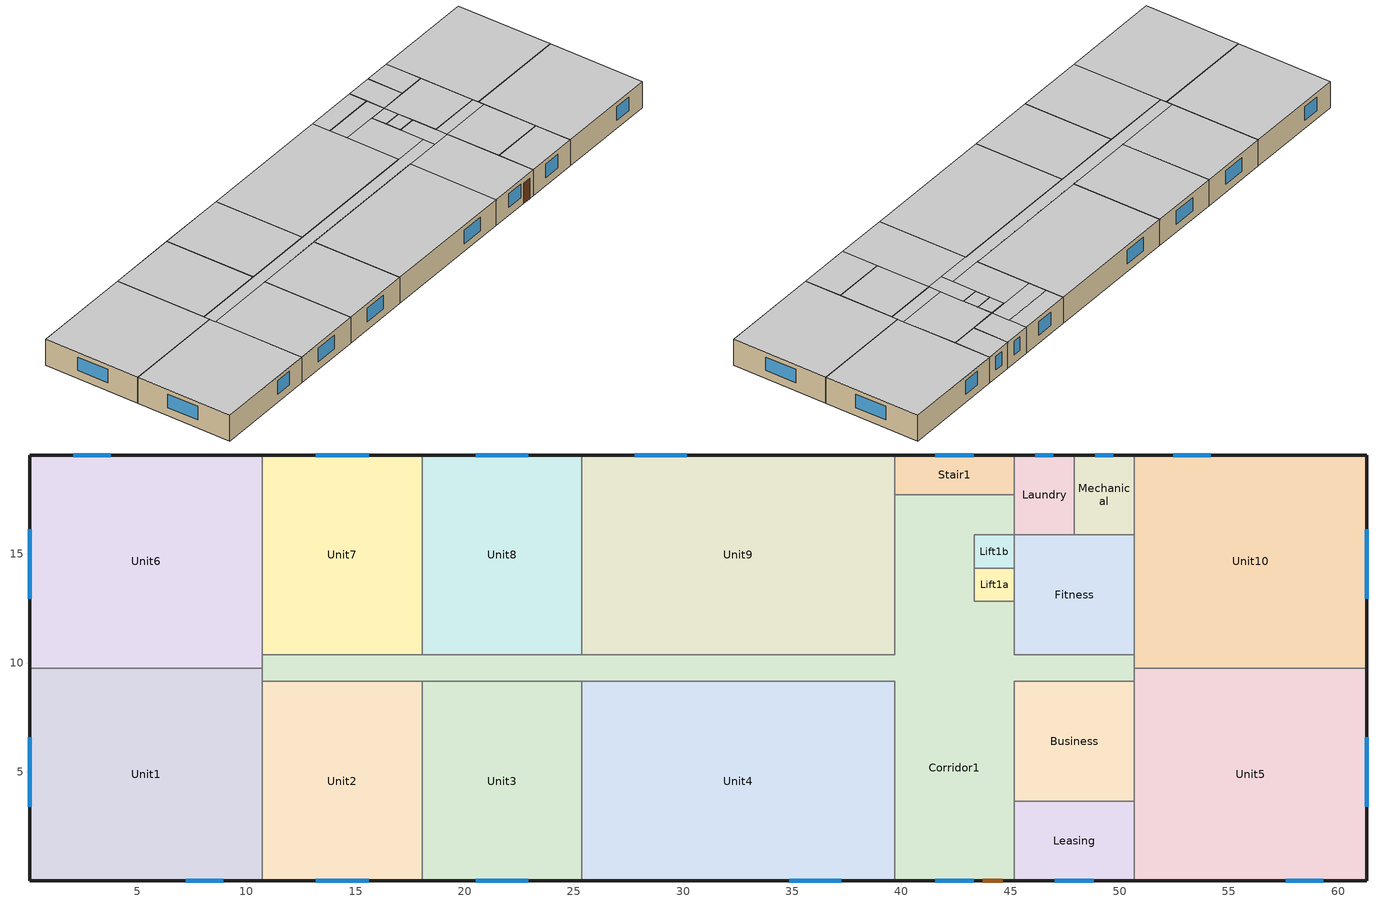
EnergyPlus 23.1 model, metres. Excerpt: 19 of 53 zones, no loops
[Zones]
Business
 floor ground (Res_Ext_Slab_Fit Ext_Slab_6in): 50.66,3.67 45.17,3.67 45.17,9.15 50.66,9.15 z0
 wall adiabatic (Res_Int_Wall): 45.17,3.67 50.66,3.67 50.66,9.15 z0:2.74
 wall to Corridor1 (Res_Int_Wall): 50.66,9.15 45.17,9.15 45.17,3.67 z0:2.74
 ceiling to Unit16 (Res_Int_Ceiling): 45.17,3.67 50.66,3.67 50.66,9.15 45.17,9.15 z2.74
Corridor1
 floor ground (Res_Ext_Slab_Corridor0_Ext_Slab_6in): 39.69,9.15 10.73,9.15 10.73,10.37 39.69,10.37 z0
 floor ground (Res_Ext_Slab_Corridor1_Ext_Slab_6in): 45.17,15.86 43.35,15.86 43.35,17.69 45.17,17.69 z0
 floor ground (Res_Ext_Slab_Corridor2_Ext_Slab_6in): 43.35,12.81 39.69,12.81 39.69,17.69 43.35,17.69 z0
 floor ground (Res_Ext_Slab_Corridor3_Ext_Slab_6in): 45.17,10.37 39.69,10.37 39.69,12.81 45.17,12.81 z0
 floor ground (Res_Ext_Slab_Corridor4_Ext_Slab_6in): 50.66,9.15 45.17,9.15 45.17,10.37 50.66,10.37 z0
 floor ground (Res_Ext_Slab_Corridor5_Ext_Slab_6in): 45.17,0.01 39.69,0.01 39.69,10.37 45.17,10.37 z0
 wall outside (Res_Ext_Wall): 39.69,0.01 45.17,0.01 z0:2.74
 wall adiabatic (Res_Int_Wall): 43.35,12.81 43.35,14.33 43.35,15.86 45.17,15.86 z0:2.74
 wall to Lift1a (Res_Int_Wall): 45.17,12.81 43.35,12.81 z0:2.74
 window (Res_Ext_Win): 41.54,0.01 43.32,0.01 z0.84:2.26
 door (Res_Ext_Door): 43.73,0.01 44.64,0.01 z0:2.13
 ceiling to Corridor2 (Res_Int_Ceiling): 45.17,9.15 50.66,9.15 50.66,10.37 45.17,10.37 z2.74; 43.35,9.15 45.17,9.15 45.17,12.81 43.35,12.81 z2.74; 39.69,10.37 43.35,10.37 43.35,15.86 39.69,15.86 z2.74; 10.73,9.15 43.35,9.15 43.35,10.37 10.73,10.37 z2.74; 39.69,15.86 45.17,15.86 45.17,17.69 39.69,17.69 z2.74
 ceiling to Unit15 (Res_Int_Ceiling): 39.69,0.01 45.17,0.01 45.17,9.15 39.69,9.15 z2.74
Fitness
 floor ground (Res_Ext_Slab_Fit Ext_Slab_6in): 50.66,10.37 45.17,10.37 45.17,15.86 50.66,15.86 z0
 wall adiabatic (Res_Int_Wall): 50.66,10.37 50.66,15.86 47.92,15.86 45.17,15.86 45.17,14.33 45.17,12.81 z0:2.74
 wall to Corridor1 (Res_Int_Wall): 45.17,12.81 45.17,10.37 50.66,10.37 z0:2.74
 ceiling to Unit22 (Res_Int_Ceiling): 45.17,10.37 50.66,10.37 50.66,15.86 45.17,15.86 z2.74
Laundry
 floor ground (Res_Ext_Slab_9ft Ext_Slab_6in): 47.92,15.86 45.17,15.86 45.17,19.52 47.92,19.52 z0
 wall outside (Res_Ext_Wall): 47.92,19.52 45.17,19.52 z0:2.74
 wall adiabatic (Res_Int_Wall): 45.17,15.86 47.92,15.86 47.92,19.52 z0:2.74
 wall to Stair1 (Res_Int_Wall): 45.17,19.52 45.17,17.69 z0:2.74
 wall to Corridor1 (Res_Int_Wall): 45.17,17.69 45.17,15.86 z0:2.74
 window (Res_Ext_Win): 46.96,19.52 46.14,19.52 z0.84:2.26
 ceiling to Unit22 (Res_Int_Ceiling): 45.17,15.86 47.92,15.86 47.92,19.52 45.17,19.52 z2.74
Leasing
 floor ground (Res_Ext_Slab_18ft Ext_Slab_6in): 50.66,0.01 45.17,0.01 45.17,3.67 50.66,3.67 z0
 wall outside (Res_Ext_Wall): 45.17,0.01 50.66,0.01 z0:2.74
 wall adiabatic (Res_Int_Wall): 50.66,0.01 50.66,3.67 45.17,3.67 z0:2.74
 wall to Corridor1 (Res_Int_Wall): 45.17,3.67 45.17,0.01 z0:2.74
 window (Res_Ext_Win): 47.03,0.01 48.8,0.01 z0.84:2.26
 ceiling to Unit16 (Res_Int_Ceiling): 45.17,0.01 50.66,0.01 50.66,3.67 45.17,3.67 z2.74
Lift1a
 floor ground (Res_Ext_Slab_Lift Ext_Slab_6in): 45.17,12.81 43.35,12.81 43.35,14.33 45.17,14.33 z0
 wall adiabatic (Res_Int_Wall): 45.17,12.81 45.17,14.33 43.35,14.33 43.35,12.81 45.17,12.81 z0:2.74
 ceiling to Lift2a (Res_Int_Ceiling): 43.35,12.81 45.17,12.81 45.17,14.33 43.35,14.33 z2.74
Lift1b
 floor ground (Res_Ext_Slab_Lift Ext_Slab_6in): 45.17,14.33 43.35,14.33 43.35,15.86 45.17,15.86 z0
 wall adiabatic (Res_Int_Wall): 45.17,14.33 45.17,15.86 43.35,15.86 43.35,14.33 45.17,14.33 z0:2.74
 ceiling to Lift2b (Res_Int_Ceiling): 43.35,14.33 45.17,14.33 45.17,15.86 43.35,15.86 z2.74
Mechanical
 floor ground (Res_Ext_Slab_9ft Ext_Slab_6in): 50.66,15.86 47.92,15.86 47.92,19.52 50.66,19.52 z0
 wall outside (Res_Ext_Wall): 50.66,19.52 47.92,19.52 z0:2.74
 wall adiabatic (Res_Int_Wall): 47.92,19.52 47.92,15.86 50.66,15.86 50.66,19.52 z0:2.74
 window (Res_Ext_Win): 49.7,19.52 48.88,19.52 z0.84:2.26
 ceiling to Unit22 (Res_Int_Ceiling): 47.92,15.86 50.66,15.86 50.66,19.52 47.92,19.52 z2.74
Stair1
 floor ground (Res_Ext_Slab_STR Ext_Slab_6in): 45.17,17.69 39.69,17.69 39.69,19.52 45.17,19.52 z0
 wall outside (Res_Ext_Wall): 45.17,19.52 39.69,19.52 z0:2.74
 wall to Corridor1 (Res_Int_Wall): 39.69,17.69 45.17,17.69 z0:2.74
 window (Res_Ext_Win): 43.32,19.52 41.54,19.52 z0.84:2.26
 ceiling to Stair2 (Res_Int_Ceiling): 45.17,17.69 45.17,19.52 39.69,19.52 39.69,17.69 z2.74
Unit1
 floor ground (Res_Ext_Slab_2BR Ext_Slab_6in): 10.73,0.01 0.06,0.01 0.06,9.76 10.73,9.76 z0
 wall outside (Res_Ext_Wall): 0.06,9.76 0.06,0.01 10.73,0.01 z0:2.74
 wall to Corridor1 (Res_Int_Wall): 10.73,9.15 10.73,9.76 z0:2.74
 wall adiabatic (Res_Int_Wall): 10.73,9.76 0.06,9.76 / 10.73,0.01 10.73,9.15 z0:2.74
 window (Res_Ext_Win): 0.06,6.58 0.06,3.4 z0.84:2.26
 window x2 (Res_Ext_Win): 7.22,0.01 8.93,0.01 z0.84:2.26
 ceiling to Unit11 (Res_Int_Ceiling): 0.06,0.01 10.73,0.01 10.73,9.76 0.06,9.76 z2.74
Unit2
 floor ground (Res_Ext_Slab_1BR Ext_Slab_6in): 18.05,0.01 10.73,0.01 10.73,9.15 18.05,9.15 z0
 wall outside (Res_Ext_Wall): 10.73,0.01 18.05,0.01 z0:2.74
 wall adiabatic (Res_Int_Wall): 18.05,0.01 18.05,9.15 / 10.73,9.15 10.73,0.01 z0:2.74
 wall to Corridor1 (Res_Int_Wall): 18.05,9.15 10.73,9.15 z0:2.74
 window (Res_Ext_Win): 13.18,0.01 15.59,0.01 z0.84:2.26
 ceiling to Unit12 (Res_Int_Ceiling): 10.73,0.01 18.05,0.01 18.05,9.15 10.73,9.15 z2.74
Unit3
 floor ground (Res_Ext_Slab_1BR Ext_Slab_6in): 25.36,0.01 18.05,0.01 18.05,9.15 25.36,9.15 z0
 wall outside (Res_Ext_Wall): 18.05,0.01 25.36,0.01 z0:2.74
 wall adiabatic (Res_Int_Wall): 25.36,0.01 25.36,9.15 / 18.05,9.15 18.05,0.01 z0:2.74
 wall to Corridor1 (Res_Int_Wall): 25.36,9.15 18.05,9.15 z0:2.74
 window (Res_Ext_Win): 20.5,0.01 22.91,0.01 z0.84:2.26
 ceiling to Unit13 (Res_Int_Ceiling): 18.05,0.01 25.36,0.01 25.36,9.15 18.05,9.15 z2.74
Unit4
 floor ground (Res_Ext_Slab_3BR Ext_Slab_6in): 39.69,0.01 25.36,0.01 25.36,9.15 39.69,9.15 z0
 wall outside (Res_Ext_Wall): 25.36,0.01 39.69,0.01 z0:2.74
 wall to Corridor1 (Res_Int_Wall): 39.69,0.01 39.69,9.15 25.36,9.15 z0:2.74
 wall adiabatic (Res_Int_Wall): 25.36,9.15 25.36,0.01 z0:2.74
 window x2 (Res_Ext_Win): 34.87,0.01 37.26,0.01 z0.84:2.26
 ceiling to Unit14 (Res_Int_Ceiling): 25.36,0.01 39.69,0.01 39.69,9.15 25.36,9.15 z2.74
Unit5
 floor ground (Res_Ext_Slab_2BR Ext_Slab_6in): 61.33,0.01 50.66,0.01 50.66,9.76 61.33,9.76 z0
 wall outside (Res_Ext_Wall): 50.66,0.01 61.33,0.01 61.33,9.76 z0:2.74
 wall adiabatic (Res_Int_Wall): 61.33,9.76 50.66,9.76 / 50.66,9.15 50.66,3.67 50.66,0.01 z0:2.74
 wall to Corridor1 (Res_Int_Wall): 50.66,9.76 50.66,9.15 z0:2.74
 window (Res_Ext_Win): 61.33,3.4 61.33,6.58 z0.84:2.26
 window x2 (Res_Ext_Win): 57.6,0.01 59.31,0.01 z0.84:2.26
 ceiling to Unit17 (Res_Int_Ceiling): 50.66,0.01 61.33,0.01 61.33,9.76 50.66,9.76 z2.74
Unit6
 floor ground (Res_Ext_Slab_2BR Ext_Slab_6in): 10.73,9.76 0.06,9.76 0.06,19.52 10.73,19.52 z0
 wall outside (Res_Ext_Wall): 10.73,19.52 0.06,19.52 0.06,9.76 z0:2.74
 wall adiabatic (Res_Int_Wall): 10.73,10.37 10.73,19.52 / 0.06,9.76 10.73,9.76 z0:2.74
 wall to Corridor1 (Res_Int_Wall): 10.73,9.76 10.73,10.37 z0:2.74
 window x2 (Res_Ext_Win): 3.79,19.52 2.08,19.52 z0.84:2.26
 window (Res_Ext_Win): 0.06,16.12 0.06,12.94 z0.84:2.26
 ceiling to Unit18 (Res_Int_Ceiling): 0.06,9.76 10.73,9.76 10.73,19.52 0.06,19.52 z2.74
Unit7
 floor ground (Res_Ext_Slab_1BR Ext_Slab_6in): 18.05,10.37 10.73,10.37 10.73,19.52 18.05,19.52 z0
 wall outside (Res_Ext_Wall): 18.05,19.52 10.73,19.52 z0:2.74
 wall adiabatic (Res_Int_Wall): 18.05,10.37 18.05,19.52 / 10.73,19.52 10.73,10.37 z0:2.74
 wall to Corridor1 (Res_Int_Wall): 10.73,10.37 18.05,10.37 z0:2.74
 window (Res_Ext_Win): 15.59,19.52 13.18,19.52 z0.84:2.26
 ceiling to Unit19 (Res_Int_Ceiling): 10.73,10.37 18.05,10.37 18.05,19.52 10.73,19.52 z2.74
Unit8
 floor ground (Res_Ext_Slab_1BR Ext_Slab_6in): 25.36,10.37 18.05,10.37 18.05,19.52 25.36,19.52 z0
 wall outside (Res_Ext_Wall): 25.36,19.52 18.05,19.52 z0:2.74
 wall adiabatic (Res_Int_Wall): 25.36,10.37 25.36,19.52 / 18.05,19.52 18.05,10.37 z0:2.74
 wall to Corridor1 (Res_Int_Wall): 18.05,10.37 25.36,10.37 z0:2.74
 window (Res_Ext_Win): 22.91,19.52 20.5,19.52 z0.84:2.26
 ceiling to Unit20 (Res_Int_Ceiling): 18.05,10.37 25.36,10.37 25.36,19.52 18.05,19.52 z2.74
Unit9
 floor ground (Res_Ext_Slab_3BR Ext_Slab_6in): 39.69,10.37 25.36,10.37 25.36,19.52 39.69,19.52 z0
 wall outside (Res_Ext_Wall): 39.69,19.52 25.36,19.52 z0:2.74
 wall to Corridor1 (Res_Int_Wall): 25.36,10.37 39.69,10.37 39.69,17.69 z0:2.74
 wall to Stair1 (Res_Int_Wall): 39.69,17.69 39.69,19.52 z0:2.74
 wall adiabatic (Res_Int_Wall): 25.36,19.52 25.36,10.37 z0:2.74
 window x2 (Res_Ext_Win): 30.17,19.52 27.79,19.52 z0.84:2.26
 ceiling to Unit21 (Res_Int_Ceiling): 25.36,10.37 39.69,10.37 39.69,19.52 25.36,19.52 z2.74
Unit10
 floor ground (Res_Ext_Slab_2BR Ext_Slab_6in): 61.33,9.76 50.66,9.76 50.66,19.52 61.33,19.52 z0
 wall outside (Res_Ext_Wall): 61.33,9.76 61.33,19.52 50.66,19.52 z0:2.74
 wall adiabatic (Res_Int_Wall): 50.66,19.52 50.66,15.86 50.66,10.37 / 50.66,9.76 61.33,9.76 z0:2.74
 wall to Corridor1 (Res_Int_Wall): 50.66,10.37 50.66,9.76 z0:2.74
 window (Res_Ext_Win): 61.33,12.94 61.33,16.12 z0.84:2.26
 window x2 (Res_Ext_Win): 54.17,19.52 52.46,19.52 z0.84:2.26
 ceiling to Unit23 (Res_Int_Ceiling): 50.66,9.76 61.33,9.76 61.33,19.52 50.66,19.52 z2.74
[Building]
LRMF_Corridor: North Axis {deg}=0; Terrain=Suburbs; Loads Convergence Tolerance Value {W}=0.04; Temperature Convergence Tolerance Value {deltaC}=0.4; Solar Distribution=MinimalShadowing; Maximum Number of Warmup Days=50; Minimum Number of Warmup Days=6
[Site:Location]
CA_BLUE-CANYON-AP_USA Design_Conditions: Latitude {deg}=39.28; Longitude {deg}=-120.71; Time Zone {hr}=-8; Elevation {m}=1610
[SizingPeriod:DesignDay] Day of Month=21; Dry-Bulb Temperature Range Modifier Type=DefaultMultipliers; Barometric Pressure {Pa}=83421; Rain Indicator=No; Snow Indicator=No; Daylight Saving Time Indicator=No
Name | Month | Day Type | Maximum Dry-Bulb Temperature {C} | Daily Dry-Bulb Temperature Range {deltaC} | Humidity Condition Type | Wetbulb or DewPoint at Maximum Dry-Bulb {C} | Wind Speed {m/s} | Wind Direction {deg} | Solar Model Indicator | Sky Clearness | ASHRAE Clear Sky Optical Depth for Beam Irradiance (taub) | ASHRAE Clear Sky Optical Depth for Diffuse Irradiance (taud) | Enthalpy at Maximum Dry-Bulb {J/kg}
CA_BLUE-CANYON-AP Ann Htg 99.6% Condns DB | 2 | WinterDesignDay | -6.2 | 0 | Wetbulb | -6.2 | 2.3 | 60 | ASHRAEClearSky | 0
CA_BLUE-CANYON-AP Ann Htg 99% Condns DB | 2 | WinterDesignDay | -4.7 | 0 | Wetbulb | -4.7 | 2.3 | 60 | ASHRAEClearSky | 0
CA_BLUE-CANYON-AP Ann Hum_n 99.6% Condns DP=>MCDB | 2 | WinterDesignDay | 4.9 | 0 | Dewpoint | -20.9 | 2.3 | 60 | ASHRAEClearSky | 0
CA_BLUE-CANYON-AP Ann Hum_n 99% Condns DP=>MCDB | 2 | WinterDesignDay | 4.8 | 0 | Dewpoint | -18 | 2.3 | 60 | ASHRAEClearSky | 0
CA_BLUE-CANYON-AP Ann Htg Wind 99.6% Condns WS=>MCDB | 2 | WinterDesignDay | 2.2 | 0 | Wetbulb | 2.2 | 10.8 | 60 | ASHRAEClearSky | 0
CA_BLUE-CANYON-AP Ann Htg Wind 99% Condns WS=>MCDB | 2 | WinterDesignDay | 1.7 | 0 | Wetbulb | 1.7 | 9.2 | 60 | ASHRAEClearSky | 0
CA_BLUE-CANYON-AP Ann Clg .4% Condns DB=>MWB | 7 | SummerDesignDay | 28.7 | 7.7 | Wetbulb | 15 | 2.7 | 280 | ASHRAETau |  | 0.267 | 2.661
CA_BLUE-CANYON-AP Ann Clg 1% Condns DB=>MWB | 7 | SummerDesignDay | 27.4 | 7.7 | Wetbulb | 14.1 | 2.7 | 280 | ASHRAETau |  | 0.267 | 2.661
CA_BLUE-CANYON-AP Ann Clg 2% Condns DB=>MWB | 7 | SummerDesignDay | 26.2 | 7.7 | Wetbulb | 13.6 | 2.7 | 280 | ASHRAETau |  | 0.267 | 2.661
CA_BLUE-CANYON-AP Ann Clg .4% Condns WB=>MDB | 7 | SummerDesignDay | 25.8 | 7.7 | Wetbulb | 16.9 | 2.7 | 280 | ASHRAETau |  | 0.267 | 2.661
CA_BLUE-CANYON-AP Ann Clg 1% Condns WB=>MDB | 7 | SummerDesignDay | 24.9 | 7.7 | Wetbulb | 15.8 | 2.7 | 280 | ASHRAETau |  | 0.267 | 2.661
CA_BLUE-CANYON-AP Ann Clg 2% Condns WB=>MDB | 7 | SummerDesignDay | 24.1 | 7.7 | Wetbulb | 14.9 | 2.7 | 280 | ASHRAETau |  | 0.267 | 2.661
CA_BLUE-CANYON-AP Ann Clg .4% Condns DP=>MDB | 7 | SummerDesignDay | 21.8 | 7.7 | Dewpoint | 13.3 | 2.7 | 280 | ASHRAETau |  | 0.267 | 2.661
CA_BLUE-CANYON-AP Ann Clg 1% Condns DP=>MDB | 7 | SummerDesignDay | 21 | 7.7 | Dewpoint | 12 | 2.7 | 280 | ASHRAETau |  | 0.267 | 2.661
CA_BLUE-CANYON-AP Ann Clg 2% Condns DP=>MDB | 7 | SummerDesignDay | 20.7 | 7.7 | Dewpoint | 10.6 | 2.7 | 280 | ASHRAETau |  | 0.267 | 2.661
CA_BLUE-CANYON-AP Ann Clg .4% Condns Enth=>MDB | 7 | SummerDesignDay | 25.7 | 7.7 | Enthalpy |  | 2.7 | 280 | ASHRAETau |  | 0.267 | 2.661 | 53700
CA_BLUE-CANYON-AP Ann Clg 1% Condns Enth=>MDB | 7 | SummerDesignDay | 25.1 | 7.7 | Enthalpy |  | 2.7 | 280 | ASHRAETau |  | 0.267 | 2.661 | 49900
CA_BLUE-CANYON-AP Ann Clg 2% Condns Enth=>MDB | 7 | SummerDesignDay | 24.1 | 7.7 | Enthalpy |  | 2.7 | 280 | ASHRAETau |  | 0.267 | 2.661 | 46900
[Site:GroundTemperature:FCfactorMethod]
January Ground Temperature {C}=19.75; February Ground Temperature {C}=19.75; March Ground Temperature {C}=19.8; April Ground Temperature {C}=19.83; May Ground Temperature {C}=19.9; June Ground Temperature {C}=19.95; July Ground Temperature {C}=21.68; August Ground Temperature {C}=21.82; September Ground Temperature {C}=20.13; October Ground Temperature {C}=19.94; November Ground Temperature {C}=19.89; December Ground Temperature {C}=19.78
[Site:WaterMainsTemperature]
Calculation Method=Schedule; Temperature Schedule=WaterMainCZ16
[Material]
Name | Roughness | Thickness {m} | Conductivity {W/m-K} | Density {kg/m3} | Specific Heat {J/kg-K} | Thermal Absorptance | Solar Absorptance | Visible Absorptance
Carpet_n_pad | MediumSmooth | 0.0254001 | 0.0601314 | 32.0369 | 836.8 | 0.9 | 0.7 | 0.7
Drywall_1/2in | MediumSmooth | 0.0127 | 0.16009 | 800.923 | 1087.84
OSB_7/16in | MediumSmooth | 0.0111125 | 0.1163 | 544.627 | 1213.36
Plywood_3/4in | Rough | 0.01905 | 0.115458 | 544.68 | 674.54 | 0.9 | 0.7 | 0.7
cement_stucco | MediumSmooth | 0.01905 | 0.721 | 1865.58 | 878.64
door_const | Smooth | 0.0422696 | 0.0720096 | 512.64 | 767.58
wall_consol_layer | Rough | 0.0889 | 0.0449209 | 120.801 | 1036.26
ceil_consol_layer | Rough | 0.000254 | 12.9895 | 55.074 | 916.9311
[Material:AirGap]
Air_4_in_vert: Thermal Resistance {m2-K/W}=0.158499
[WindowMaterial:SimpleGlazingSystem]
Glass: U-Factor {W/m2-K}=4.59632; Solar Heat Gain Coefficient=0.4; Visible Transmittance=0.44
[Construction]
Res_Ext_Door: door_const
Res_Ext_Wall: cement_stucco, OSB_7/16in, wall_consol_layer, Drywall_1/2in
Res_Ext_Win: Glass
Res_Int_Ceiling: Carpet_n_pad, Plywood_3/4in, ceil_consol_layer, Drywall_1/2in
Res_Int_Wall: Drywall_1/2in, Air_4_in_vert, Drywall_1/2in
[Construction:FfactorGroundFloor] F-Factor {W/m-K}=1.26344
Name | Area {m2} | PerimeterExposed {m}
Res_Ext_Slab_1BR Ext_Slab_6in | 66.8902 | 7.3152
Res_Ext_Slab_2BR Ext_Slab_6in | 104.051 | 20.4216
Res_Ext_Slab_3BR Ext_Slab_6in | 130.993 | 14.3256
Res_Ext_Slab_9ft Ext_Slab_6in | 10.0335 | 2.7432
Res_Ext_Slab_18ft Ext_Slab_6in | 20.0671 | 5.4864
Res_Ext_Slab_STR Ext_Slab_6in | 10.0335 | 5.4864
Res_Ext_Slab_Fit Ext_Slab_6in | 30.1006 | 21.9456
Res_Ext_Slab_Lift Ext_Slab_6in | 2.78709 | 6.7056
Res_Ext_Slab_Corridor0_Ext_Slab_6in | 35.3032 | 59.1312
Res_Ext_Slab_Corridor1_Ext_Slab_6in | 3.34451 | 7.3152
Res_Ext_Slab_Corridor2_Ext_Slab_6in | 17.8374 | 17.0688
Res_Ext_Slab_Corridor3_Ext_Slab_6in | 13.378 | 15.8496
Res_Ext_Slab_Corridor4_Ext_Slab_6in | 6.68902 | 13.4112
Res_Ext_Slab_Corridor5_Ext_Slab_6in | 56.8567 | 31.6992
[Zone] Type=1; Multiplier=1; Ceiling Height {m}=Autocalculate; Volume {m3}=Autocalculate; Floor Area {m2}=Autocalculate; Part of Total Floor Area=Yes
Business; Corridor1; Fitness; Laundry; Leasing; Lift1a; Lift1b; Mechanical; Stair1; Unit1; Unit2; Unit3; Unit4; Unit5; Unit6; Unit7; Unit8; Unit9; Unit10
[SurfaceProperty:OtherSideCoefficients] Combined Convective/Radiative Film Coefficient {W/m2-K}=0; Constant Temperature {C}=1; Constant Temperature Coefficient=1; External Dry-Bulb Temperature Coefficient=0; Ground Temperature Coefficient=0; Wind Speed Coefficient=0; Zone Air Temperature Coefficient=0; Sinusoidal Variation of Constant Temperature Coefficient=No; Period of Sinusoidal Variation {hr}=24
Name | Constant Temperature Schedule
surfPropOthSdCoefSlabAverage | scheduleOSCSlabAverageSurfaceTemp
surfPropOthSdCoefSlabCore | scheduleOSCSlabCoreTemp
surfPropOthSdCoefSlabPerimeter | scheduleOSCSlabPerimeterTemp
[People] Number of People Schedule=Activity_Schedule; Fraction Radiant=0.3; Sensible Heat Fraction=Autocalculate; Activity Level Schedule=activity_sch_level; Enable ASHRAE 55 Comfort Warnings=No; Mean Radiant Temperature Calculation Type=ZoneAveraged
Name | Zone or ZoneList or Space or SpaceList | Number of People Calculation Method | People per Floor Area {person/m2} | Number of People
People Business | Business | People/Area | 0.111
People Fitness | Fitness | People/Area | 0.182309
People Laundry | Laundry | People/Area | 0.105217
People Leasing | Leasing | People/Area | 0.111
People Lift1a | Lift1a | People/Area | 0.0229
People Lift1b | Lift1b | People/Area | 0.0229
People Mechanical | Mechanical | People/Area | 0.101538
People Unit1 | Unit1 | People |  | 2.55
People Unit2 | Unit2 | People |  | 2.15
People Unit3 | Unit3 | People |  | 2.15
People Unit4 | Unit4 | People |  | 2.95
People Unit5 | Unit5 | People |  | 2.55
People Unit6 | Unit6 | People |  | 2.55
People Unit7 | Unit7 | People |  | 2.15
People Unit8 | Unit8 | People |  | 2.15
People Unit9 | Unit9 | People |  | 2.95
People Unit10 | Unit10 | People |  | 2.55
[Lights] Schedule=InteriorLighting; Design Level Calculation Method=Watts/Area; Return Air Fraction=0; Fraction Radiant=0.6; Fraction Visible=0.2; Fraction Replaceable=1
Name | Zone or ZoneList or Space or SpaceList | Watts per Zone Floor Area {W/m2}
Business General lighting | Business | 11.8403
Fitness General lighting | Fitness | 11.8403
Laundry General lighting | Laundry | 11.8403
Leasing General lighting | Leasing | 11.8403
Lift1a General lighting | Lift1a | 11.8403
Lift1b General lighting | Lift1b | 11.8403
Mechanical General lighting | Mechanical | 11.8403
Unit1 General lighting | Unit1 | 2
Unit2 General lighting | Unit2 | 2
Unit3 General lighting | Unit3 | 2
Unit4 General lighting | Unit4 | 2
Unit5 General lighting | Unit5 | 2
Unit6 General lighting | Unit6 | 2
Unit7 General lighting | Unit7 | 2
Unit8 General lighting | Unit8 | 2
Unit9 General lighting | Unit9 | 2
Unit10 General lighting | Unit10 | 2
[ElectricEquipment]
Name | Zone or ZoneList or Space or SpaceList | Schedule | Design Level Calculation Method | Design Level {W} | Fraction Latent | Fraction Radiant | Fraction Lost | Watts per Zone Floor Area {W/m2}
Clotheswasher_Unit9 | Unit9 | ClothesWasher | EquipmentLevel | 6.768 | 0 | 0.8 | 0.2
Clotheswasher_Unit10 | Unit10 | ClothesWasher | EquipmentLevel | 6.768 | 0 | 0.8 | 0.2
IECC_Adj_Unit9 | Unit9 | MiscPlugLoad | Watts/Area |  | 0.062439 | 0.411909 | 0.251045 | 0
IECC_Adj_Unit10 | Unit10 | MiscPlugLoad | Watts/Area |  | 0.062439 | 0.411909 | 0.251045 | 0
IECC_Adj_unit1 | Unit1 | MiscPlugLoad | Watts/Area |  | 0.062439 | 0.411909 | 0.251045 | 0
IECC_Adj_unit2 | Unit2 | MiscPlugLoad | Watts/Area |  | 0.062439 | 0.411909 | 0.251045 | 0
IECC_Adj_unit3 | Unit3 | MiscPlugLoad | Watts/Area |  | 0.062439 | 0.411909 | 0.251045 | 0
IECC_Adj_unit4 | Unit4 | MiscPlugLoad | Watts/Area |  | 0.062439 | 0.411909 | 0.251045 | 0
IECC_Adj_unit5 | Unit5 | MiscPlugLoad | Watts/Area |  | 0.062439 | 0.411909 | 0.251045 | 0
IECC_Adj_unit6 | Unit6 | MiscPlugLoad | Watts/Area |  | 0.062439 | 0.411909 | 0.251045 | 0
IECC_Adj_unit7 | Unit7 | MiscPlugLoad | Watts/Area |  | 0.062439 | 0.411909 | 0.251045 | 0
IECC_Adj_unit8 | Unit8 | MiscPlugLoad | Watts/Area |  | 0.062439 | 0.411909 | 0.251045 | 0
Refrigerator_Unit9 | Unit9 | Refrigerator | EquipmentLevel | 131.8 | 0 | 1 | 0
Refrigerator_Unit10 | Unit10 | Refrigerator | EquipmentLevel | 131.8 | 0 | 1 | 0
Television_Unit9 | Unit9 | InteriorLighting | EquipmentLevel | 77.748 | 0 | 1 | 0
Television_Unit10 | Unit10 | InteriorLighting | EquipmentLevel | 77.748 | 0 | 1 | 0
clotheswasher_unit1 | Unit1 | ClothesWasher | EquipmentLevel | 6.768 | 0 | 0.8 | 0.2
clotheswasher_unit2 | Unit2 | ClothesWasher | EquipmentLevel | 6.768 | 0 | 0.8 | 0.2
clotheswasher_unit3 | Unit3 | ClothesWasher | EquipmentLevel | 6.768 | 0 | 0.8 | 0.2
clotheswasher_unit4 | Unit4 | ClothesWasher | EquipmentLevel | 6.768 | 0 | 0.8 | 0.2
clotheswasher_unit5 | Unit5 | ClothesWasher | EquipmentLevel | 6.768 | 0 | 0.8 | 0.2
clotheswasher_unit6 | Unit6 | ClothesWasher | EquipmentLevel | 6.768 | 0 | 0.8 | 0.2
clotheswasher_unit7 | Unit7 | ClothesWasher | EquipmentLevel | 6.768 | 0 | 0.8 | 0.2
clotheswasher_unit8 | Unit8 | ClothesWasher | EquipmentLevel | 6.768 | 0 | 0.8 | 0.2
dishwasher_unit1 | Unit1 | DishWasher | EquipmentLevel | 16.8 | 0.15 | 0.6 | 0.25
dishwasher_unit2 | Unit2 | DishWasher | EquipmentLevel | 16.8 | 0.15 | 0.6 | 0.25
dishwasher_unit3 | Unit3 | DishWasher | EquipmentLevel | 16.8 | 0.15 | 0.6 | 0.25
dishwasher_unit4 | Unit4 | DishWasher | EquipmentLevel | 16.8 | 0.15 | 0.6 | 0.25
dishwasher_unit5 | Unit5 | DishWasher | EquipmentLevel | 16.8 | 0.15 | 0.6 | 0.25
dishwasher_unit6 | Unit6 | DishWasher | EquipmentLevel | 16.8 | 0.15 | 0.6 | 0.25
dishwasher_unit7 | Unit7 | DishWasher | EquipmentLevel | 16.8 | 0.15 | 0.6 | 0.25
dishwasher_unit8 | Unit8 | DishWasher | EquipmentLevel | 16.8 | 0.15 | 0.6 | 0.25
dishwasher_unit9 | Unit9 | DishWasher | EquipmentLevel | 16.8 | 0.15 | 0.6 | 0.25
dishwasher_unit10 | Unit10 | DishWasher | EquipmentLevel | 16.8 | 0.15 | 0.6 | 0.25
electric_dryer_Unit9 | Unit9 | ClothesDryer | EquipmentLevel | 19.026 | 0.05 | 0.15 | 0.8
electric_dryer_Unit10 | Unit10 | ClothesDryer | EquipmentLevel | 19.026 | 0.05 | 0.15 | 0.8
electric_dryer_unit1 | Unit1 | ClothesDryer | EquipmentLevel | 19.026 | 0.05 | 0.15 | 0.8
electric_dryer_unit2 | Unit2 | ClothesDryer | EquipmentLevel | 19.026 | 0.05 | 0.15 | 0.8
electric_dryer_unit3 | Unit3 | ClothesDryer | EquipmentLevel | 19.026 | 0.05 | 0.15 | 0.8
electric_dryer_unit4 | Unit4 | ClothesDryer | EquipmentLevel | 19.026 | 0.05 | 0.15 | 0.8
electric_dryer_unit5 | Unit5 | ClothesDryer | EquipmentLevel | 19.026 | 0.05 | 0.15 | 0.8
electric_dryer_unit6 | Unit6 | ClothesDryer | EquipmentLevel | 19.026 | 0.05 | 0.15 | 0.8
electric_dryer_unit7 | Unit7 | ClothesDryer | EquipmentLevel | 19.026 | 0.05 | 0.15 | 0.8
electric_dryer_unit8 | Unit8 | ClothesDryer | EquipmentLevel | 19.026 | 0.05 | 0.15 | 0.8
electric_mels_Unit9 | Unit9 | MiscPlugLoad | EquipmentLevel | 283.678 | 0.06 | 0.69 | 0.25
electric_mels_Unit10 | Unit10 | MiscPlugLoad | EquipmentLevel | 283.678 | 0.06 | 0.69 | 0.25
electric_mels_unit1 | Unit1 | MiscPlugLoad | EquipmentLevel | 283.678 | 0.06 | 0.69 | 0.25
electric_mels_unit2 | Unit2 | MiscPlugLoad | EquipmentLevel | 283.678 | 0.06 | 0.69 | 0.25
electric_mels_unit3 | Unit3 | MiscPlugLoad | EquipmentLevel | 283.678 | 0.06 | 0.69 | 0.25
electric_mels_unit4 | Unit4 | MiscPlugLoad | EquipmentLevel | 283.678 | 0.06 | 0.69 | 0.25
electric_mels_unit5 | Unit5 | MiscPlugLoad | EquipmentLevel | 283.678 | 0.06 | 0.69 | 0.25
electric_mels_unit6 | Unit6 | MiscPlugLoad | EquipmentLevel | 283.678 | 0.06 | 0.69 | 0.25
electric_mels_unit7 | Unit7 | MiscPlugLoad | EquipmentLevel | 283.678 | 0.06 | 0.69 | 0.25
electric_mels_unit8 | Unit8 | MiscPlugLoad | EquipmentLevel | 283.678 | 0.06 | 0.69 | 0.25
electric_range_Unit9 | Unit9 | CookingRange | EquipmentLevel | 62.068 | 0.3 | 0.4 | 0.3
electric_range_Unit10 | Unit10 | CookingRange | EquipmentLevel | 62.068 | 0.3 | 0.4 | 0.3
electric_range_unit1 | Unit1 | CookingRange | EquipmentLevel | 62.068 | 0.3 | 0.4 | 0.3
electric_range_unit2 | Unit2 | CookingRange | EquipmentLevel | 62.068 | 0.3 | 0.4 | 0.3
electric_range_unit3 | Unit3 | CookingRange | EquipmentLevel | 62.068 | 0.3 | 0.4 | 0.3
electric_range_unit4 | Unit4 | CookingRange | EquipmentLevel | 62.068 | 0.3 | 0.4 | 0.3
electric_range_unit5 | Unit5 | CookingRange | EquipmentLevel | 62.068 | 0.3 | 0.4 | 0.3
electric_range_unit6 | Unit6 | CookingRange | EquipmentLevel | 62.068 | 0.3 | 0.4 | 0.3
electric_range_unit7 | Unit7 | CookingRange | EquipmentLevel | 62.068 | 0.3 | 0.4 | 0.3
electric_range_unit8 | Unit8 | CookingRange | EquipmentLevel | 166 | 0.3 | 0.4 | 0.3
refrigerator_unit1 | Unit1 | Refrigerator | EquipmentLevel | 131.8 | 0 | 1 | 0
refrigerator_unit2 | Unit2 | Refrigerator | EquipmentLevel | 131.8 | 0 | 1 | 0
refrigerator_unit3 | Unit3 | Refrigerator | EquipmentLevel | 131.8 | 0 | 1 | 0
refrigerator_unit4 | Unit4 | Refrigerator | EquipmentLevel | 131.8 | 0 | 1 | 0
refrigerator_unit5 | Unit5 | Refrigerator | EquipmentLevel | 131.8 | 0 | 1 | 0
refrigerator_unit6 | Unit6 | Refrigerator | EquipmentLevel | 131.8 | 0 | 1 | 0
refrigerator_unit7 | Unit7 | Refrigerator | EquipmentLevel | 131.8 | 0 | 1 | 0
refrigerator_unit8 | Unit8 | Refrigerator | EquipmentLevel | 131.8 | 0 | 1 | 0
television_unit1 | Unit1 | InteriorLighting | EquipmentLevel | 77.748 | 0 | 1 | 0
television_unit2 | Unit2 | InteriorLighting | EquipmentLevel | 77.748 | 0 | 1 | 0
television_unit3 | Unit3 | InteriorLighting | EquipmentLevel | 77.748 | 0 | 1 | 0
television_unit4 | Unit4 | InteriorLighting | EquipmentLevel | 77.748 | 0 | 1 | 0
television_unit5 | Unit5 | InteriorLighting | EquipmentLevel | 77.748 | 0 | 1 | 0
television_unit6 | Unit6 | InteriorLighting | EquipmentLevel | 77.748 | 0 | 1 | 0
television_unit7 | Unit7 | InteriorLighting | EquipmentLevel | 77.748 | 0 | 1 | 0
television_unit8 | Unit8 | InteriorLighting | EquipmentLevel | 77.748 | 0 | 1 | 0
[OtherEquipment] Fuel Type=Electricity; Design Level Calculation Method=Watts/Area; Fraction Latent=0; Fraction Radiant=0.2; Fraction Lost=0; Carbon Dioxide Generation Rate {m3/s-W}=0
Name | Zone or ZoneList or Space or SpaceList | Schedule | Power per Zone Floor Area {W/m2}
Business Equipment gain | Business | Office_OpenOff_Equip | 11.77
Fitness Equipment gain | Fitness | Uni_FitGym_Equip | 14.14
Laundry Equipment gain | Laundry | Uni_Laund_Equip | 43.48
Leasing Equipment gain | Leasing | Office_OpenOff_Equip | 11.77
[Exterior:Lights]
Exterior-Lights_unit1_FrontRow_BottomFloor: Schedule=ExteriorLighting; Design Level {W}=1465
[ZoneInfiltration:DesignFlowRate] Schedule=always_avail; Design Flow Rate Calculation Method=AirChanges/Hour; Air Changes per Hour {1/hr}=0.24; Constant Term Coefficient=1; Temperature Term Coefficient=0; Velocity Term Coefficient=0; Velocity Squared Term Coefficient=0
Name | Zone or ZoneList or Space or SpaceList
Business Infiltration | Business
Corridor1 Infiltration | Corridor1
Fitness Infiltration | Fitness
Laundry Infiltration | Laundry
Leasing Infiltration | Leasing
Lift1a Infiltration | Lift1a
Lift1b Infiltration | Lift1b
Mechanical Infiltration | Mechanical
Stair1 Infiltration | Stair1
Unit1 Infiltration | Unit1
Unit2 Infiltration | Unit2
Unit3 Infiltration | Unit3
Unit4 Infiltration | Unit4
Unit5 Infiltration | Unit5
Unit6 Infiltration | Unit6
Unit7 Infiltration | Unit7
Unit8 Infiltration | Unit8
Unit9 Infiltration | Unit9
Unit10 Infiltration | Unit10
[ZoneVentilation:DesignFlowRate] Schedule=vent_sch; Design Flow Rate Calculation Method=AirChanges/Hour; Air Changes per Hour {1/hr}=1.5; Ventilation Type=Natural; Fan Pressure Rise {Pa}=0; Fan Total Efficiency=1; Constant Term Coefficient=1; Temperature Term Coefficient=0; Velocity Term Coefficient=0; Velocity Squared Term Coefficient=0; Minimum Indoor Temperature {C}=23.8889; Maximum Indoor Temperature {C}=26.6667; Delta Temperature {deltaC}=1; Minimum Outdoor Temperature {C}=12.7778; Maximum Outdoor Temperature {C}=23.8889
Name | Zone or ZoneList or Space or SpaceList
NaturalVentilation_1 | Unit1
NaturalVentilation_2 | Unit2
NaturalVentilation_3 | Unit3
NaturalVentilation_4 | Unit4
NaturalVentilation_5 | Unit5
NaturalVentilation_6 | Unit6
NaturalVentilation_7 | Unit7
NaturalVentilation_8 | Unit8
NaturalVentilation_9 | Unit9
NaturalVentilation_10 | Unit10
[AvailabilityManager:Scheduled] Schedule=always_avail
System availability; HVAC_Unit1 Availability; HVAC_Unit2 Availability; HVAC_Unit3 Availability; HVAC_Unit4 Availability; HVAC_Unit5 Availability; HVAC_Unit6 Availability; HVAC_Unit7 Availability; HVAC_Unit8 Availability; HVAC_Unit9 Availability; HVAC_Unit10 Availability; HVAC_Unit11 Availability; HVAC_Unit12 Availability; HVAC_Unit13 Availability; HVAC_Unit14 Availability; HVAC_Unit15 Availability; HVAC_Unit16 Availability; HVAC_Unit17 Availability; HVAC_Unit18 Availability; HVAC_Unit19 Availability; HVAC_Unit20 Availability; HVAC_Unit21 Availability; HVAC_Unit22 Availability; HVAC_Unit23 Availability; HVAC_Unit24 Availability; HVAC_Unit25 Availability; HVAC_Unit26 Availability; HVAC_Unit27 Availability; HVAC_Unit28 Availability; HVAC_Unit29 Availability; HVAC_Unit30 Availability; HVAC_Unit31 Availability; HVAC_Unit32 Availability; HVAC_Unit33 Availability; HVAC_Unit34 Availability; HVAC_Unit35 Availability; HVAC_Unit36 Availability; HVAC_Laundry Availability; HVAC_Fitness Availability; HVAC_Leasing Availability; HVAC_Business Availability; HVAC_Mechanical Availability
[Schedule:Day:Hourly]
ActivityDay: 0.43, 0.43, 0.43, 0.43, 0.43, 0.72, 1, 0.67, 0.33, 0.17, 0.17, 0.17, 0.17, 0.17, 0.23, 0.33, 0.5, 0.67, 0.83, 1, 1, 0.85, 0.65, 0.43
ClothesDryerVacation: 0, 0, 0, 0, 0, 0, 0, 0, 0, 0, 0, 0, 0, 0, 0, 0, 0, 0, 0, 0, 0, 0, 0, 0
ClothesDryerWeekend: 0.121951, 0.0731707, 0.0487805, 0.0243902, 0.0487805, 0.0731707, 0.195122, 0.390244, 0.595097, 0.839, 0.960951, 1, 0.91217, 0.829268, 0.746366, 0.707317, 0.682927, 0.668268, 0.634146, 0.624415, 0.643878, 0.668268, 0.536585, 0.292683
ClothesWasherWeekday: 0, 0, 0.02, 0.12, 0, 0.04, 0.13, 0.34, 0.52, 1, 0.67, 0.97, 0.21, 0.37, 0.18, 0.23, 0.13, 0.44, 0.42, 0.47, 0.36, 0.27, 0.41, 0.14
ClothesWasherWeekend: 0, 0, 0.03, 0.04, 0, 0.13, 0.29, 0.46, 0.67, 1, 0.58, 0.72, 0.06, 0.28, 0.17, 0.57, 0.16, 0.42, 0.34, 0.7, 0.24, 0.58, 0.48, 0.22
CookingRangeDay: 0.0471585, 0.0471585, 0.0235459, 0.0235459, 0.0471585, 0.0707044, 0.165088, 0.283018, 0.306564, 0.320771, 0.283018, 0.330176, 0.377335, 0.306564, 0.292423, 0.377335, 0.613194, 1, 0.778348, 0.400947, 0.235859, 0.165088, 0.103722, 0.0707044
DishwasherWeekday: 0, 0.06, 0.31, 0.11, 0, 0, 0.01, 0.24, 0.61, 0.67, 0.47, 0.71, 0.53, 0.33, 0.11, 0.24, 0.1, 0.28, 0.4, 1, 0.84, 0.59, 0.41, 0.04
DishwasherWeekend: 0, 0.27, 0.26, 0, 0, 0, 0.03, 0.59, 0.76, 1, 0.75, 0.5, 0.5, 0.13, 0.09, 0.62, 0.14, 0.47, 0.41, 0.42, 0.99, 0.15, 0.12, 0
ExteriorLightingDay: 1, 1, 1, 1, 1, 1, 0, 0, 0, 0, 0, 0, 0, 0, 0, 0, 0, 0, 1, 1, 1, 1, 1, 1
LightingDay: 0.0625, 0.0625, 0.0625, 0.0625, 0.1875, 0.390625, 0.4375, 0.390625, 0.171875, 0.117188, 0.117188, 0.117188, 0.117188, 0.117188, 0.117188, 0.203125, 0.4375, 0.609375, 0.820312, 0.984375, 1, 0.6875, 0.382812, 0.15625
MiscPlugLoadDay: 0.60749, 0.559339, 0.552853, 0.545071, 0.524481, 0.585279, 0.676232, 0.718547, 0.60749, 0.517023, 0.529183, 0.529345, 0.520428, 0.538424, 0.568742, 0.600357, 0.710117, 0.862678, 0.936608, 0.966764, 1, 0.976654, 0.845169, 0.734436
RefrigeratorDay: 0.8, 0.782696, 0.765594, 0.742857, 0.731388, 0.731388, 0.75996, 0.8, 0.817103, 0.828571, 0.8, 0.8, 0.839839, 0.839839, 0.828571, 0.839839, 0.885714, 0.971429, 1, 0.971429, 0.942857, 0.925553, 0.885714, 0.828571
[Schedule:Week:Compact]
ActivityWeek: AllDays, ActivityDay
ClothesDryerWeek: Weekdays, ClothesWasherWeekday, Holiday, ClothesDryerVacation, AllOtherDays, ClothesDryerWeekend
ClothesWasherWeek: Weekdays, ClothesWasherWeekday, AllOtherDays, ClothesWasherWeekend
CookingRangeWeek: AllDays, CookingRangeDay
DishwasherWeek: Weekdays, DishwasherWeekday, AllOtherDays, DishwasherWeekend
ExteriorLightingProfileWeek: AllDays, ExteriorLightingDay
LightingProfileWeek: AllDays, LightingDay
MiscPlugLoadWeek: AllDays, MiscPlugLoadDay
RefrigeratorWeek: AllDays, RefrigeratorDay
[Schedule:Year]
Activity_Schedule: ActivityWeek, 1, 1, 12, 31
ClothesDryer: ClothesDryerWeek, 1, 1, 12, 31
ClothesWasher: ClothesWasherWeek, 1, 1, 12, 31
CookingRange: CookingRangeWeek, 1, 1, 12, 31
Dishwasher: DishwasherWeek, 1, 1, 12, 31
ExteriorLighting: ExteriorLightingProfileWeek, 1, 1, 12, 31
InteriorLighting: LightingProfileWeek, 1, 1, 12, 31
MiscPlugLoad: MiscPlugLoadWeek, 1, 1, 12, 31
Refrigerator: RefrigeratorWeek, 1, 1, 12, 31
[Schedule:Compact]
Office_OpenOff_Equip: Through: 31 Dec, For: Weekdays SummerDesignDay, Until: 07:00, 0.05394, Until: 20:00, 1, Until: 24:00, 0.05394, For: Weekends, Until: 24:00, 0.05394, For: Holidays, Until: 24:00, 0.05394, For: WinterDesignDay AllOtherDays, Until: 24:00, 0
Uni_FitGym_Equip: Through: 03 Jan, For: AllDays, Until: 07:00, 0.05304, Until: 23:00, 1, Until: 24:00, 0.05304, Through: 20 Mar, For: Weekdays SummerDesignDay, Until: 07:00, 0.05304, Until: 23:00, 1, Until: 24:00, 0.05304, For: Weekends, Until: 07:00, 0.05304, Until: 23:00, 1, Until: 24:00, 0.05304, For: Holidays, Until: 07:00, 0.05304, Until: 23:00, 1, Until: 24:00, 0.05304, For: WinterDesignDay AllOtherDays, Until: 24:00, 0, Through: 03 Apr, For: AllDays, Until: 07:00, 0.05304, Until: 23:00, 1, Until: 24:00, 0.05304, Through: 12 Jun, For: Weekdays SummerDesignDay, Until: 07:00, 0.05304, Until: 23:00, 1, Until: 24:00, 0.05304, For: Weekends, Until: 07:00, 0.05304, Until: 23:00, 1, Until: 24:00, 0.05304, For: Holidays, Until: 07:00, 0.05304, Until: 23:00, 1, Until: 24:00, 0.05304, For: WinterDesignDay AllOtherDays, Until: 24:00, 0, Through: 25 Sep, For: AllDays, Until: 07:00, 0.05304, Until: 23:00, 1, Until: 24:00, 0.05304, Through: 11 Dec, For: Weekdays SummerDesignDay, Until: 07:00, 0.05304, Until: 23:00, 1, Until: 24:00, 0.05304, For: Weekends, Until: 07:00, 0.05304, Until: 23:00, 1, Until: 24:00, 0.05304, For: Holidays, Until: 07:00, 0.05304, Until: 23:00, 1, Until: 24:00, 0.05304, For: WinterDesignDay AllOtherDays, Until: 24:00, 0, Through: 31 Dec, For: AllDays, Until: 07:00, 0.05304, Until: 23:00, 1, Until: 24:00, 0.05304
Uni_Laund_Equip: Through: 31 Dec, For: Weekdays SummerDesignDay, Until: 09:00, 0.0575, Until: 10:00, 0.52875, Until: 13:00, 1, Until: 14:00, 0.76437, Until: 15:00, 1, Until: 16:00, 0.76437, Until: 24:00, 0.0575, For: Weekends, Until: 09:00, 0.0575, Until: 17:00, 1, Until: 24:00, 0.0575, For: Holidays, Until: 09:00, 0.0575, Until: 17:00, 1, Until: 24:00, 0.0575, For: WinterDesignDay AllOtherDays, Until: 24:00, 0
activity_sch_level: Through: 12/31, For: AllDays, Until: 24:00, 117.28
scheduleOSCSlabAverageSurfaceTemp: Through:   1/31, For:AllDays, Until:24:00, 20.44, Through:   2/28, For:AllDays, Until:24:00, 20.479, Through:   3/31, For:AllDays, Until:24:00, 20.618, Through:   4/30, For:AllDays, Until:24:00, 20.767, Through:   5/31, For:AllDays, Until:24:00, 20.92, Through:   6/30, For:AllDays, Until:24:00, 22.152, Through:   7/31, For:AllDays, Until:24:00, 22.449, Through:   8/31, For:AllDays, Until:24:00, 22.557, Through:   9/30, For:AllDays, Until:24:00, 22.563, Through:  10/31, For:AllDays, Until:24:00, 21.316, Through:  11/30, For:AllDays, Until:24:00, 20.909, Through:  12/31, For:AllDays, Until:24:00, 20.631
scheduleOSCSlabCoreTemp: Through:   1/31, For:AllDays, Until:24:00, 21.535, Through:   2/28, For:AllDays, Until:24:00, 21.481, Through:   3/31, For:AllDays, Until:24:00, 21.455, Through:   4/30, For:AllDays, Until:24:00, 21.45, Through:   5/31, For:AllDays, Until:24:00, 21.464, Through:   6/30, For:AllDays, Until:24:00, 22.706, Through:   7/31, For:AllDays, Until:24:00, 22.954, Through:   8/31, For:AllDays, Until:24:00, 23.031, Through:   9/30, For:AllDays, Until:24:00, 23.078, Through:  10/31, For:AllDays, Until:24:00, 21.879, Through:  11/30, For:AllDays, Until:24:00, 21.671, Through:  12/31, For:AllDays, Until:24:00, 21.603
scheduleOSCSlabPerimeterTemp: Through:   1/31, For:AllDays, Until:24:00, 19.767, Through:   2/28, For:AllDays, Until:24:00, 19.861, Through:   3/31, For:AllDays, Until:24:00, 20.102, Through:   4/30, For:AllDays, Until:24:00, 20.346, Through:   5/31, For:AllDays, Until:24:00, 20.585, Through:   6/30, For:AllDays, Until:24:00, 21.81, Through:   7/31, For:AllDays, Until:24:00, 22.139, Through:   8/31, For:AllDays, Until:24:00, 22.264, Through:   9/30, For:AllDays, Until:24:00, 22.245, Through:  10/31, For:AllDays, Until:24:00, 20.969, Through:  11/30, For:AllDays, Until:24:00, 20.439, Through:  12/31, For:AllDays, Until:24:00, 20.033
vent_sch: Through: 04/30, For: AllDays, Until: 24:00, 0, Through: 10/31, For: AllDays, Until: 24:00, 1, Through: 12/31, For: AllDays, Until: 24:00, 0
always_avail: Through: 12/31, For: AllDays, Until: 24:00, 1
WaterMainCZ16: Through: 1/31, For: AllDays, Until: 24:00, 5.89, Through: 2/28, For: AllDays, Until: 24:00, 5.22, Through: 3/31, For: AllDays, Until: 24:00, 5.28, Through: 4/30, For: AllDays, Until: 24:00, 5.94, Through: 5/31, For: AllDays, Until: 24:00, 5.89, Through: 6/30, For: AllDays, Until: 24:00, 8.33, Through: 7/31, For: AllDays, Until: 24:00, 10.44, Through: 8/31, For: AllDays, Until: 24:00, 11.94, Through: 9/30, For: AllDays, Until: 24:00, 11.67, Through: 10/31, For: AllDays, Until: 24:00, 10.44, Through: 11/30, For: AllDays, Until: 24:00, 8.22, Through: 12/31, For: AllDays, Until: 24:00, 6
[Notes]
From counter.inc created by EP-Launch when running groups of files
Output files                          LRMF-Corridor-Prototype_EX_1984_16
Run description                       LRMF-Corridor-Prototype_EX_1984: 16: Blue Canyon-SCE
Parent Run
Run Flag                              True
Weather                               CA_BLUE-CANYON-AP_725845S_CZ2022.epw
Default equipment values. May be overridden by later values.
End of default equipment values.
Case                                            LRMF-Corridor-Prototype_EX_1984_16
Analysis                                        LRMF-Corridor-Prototype_EX_1984
City                                            Blue Canyon-SCE
